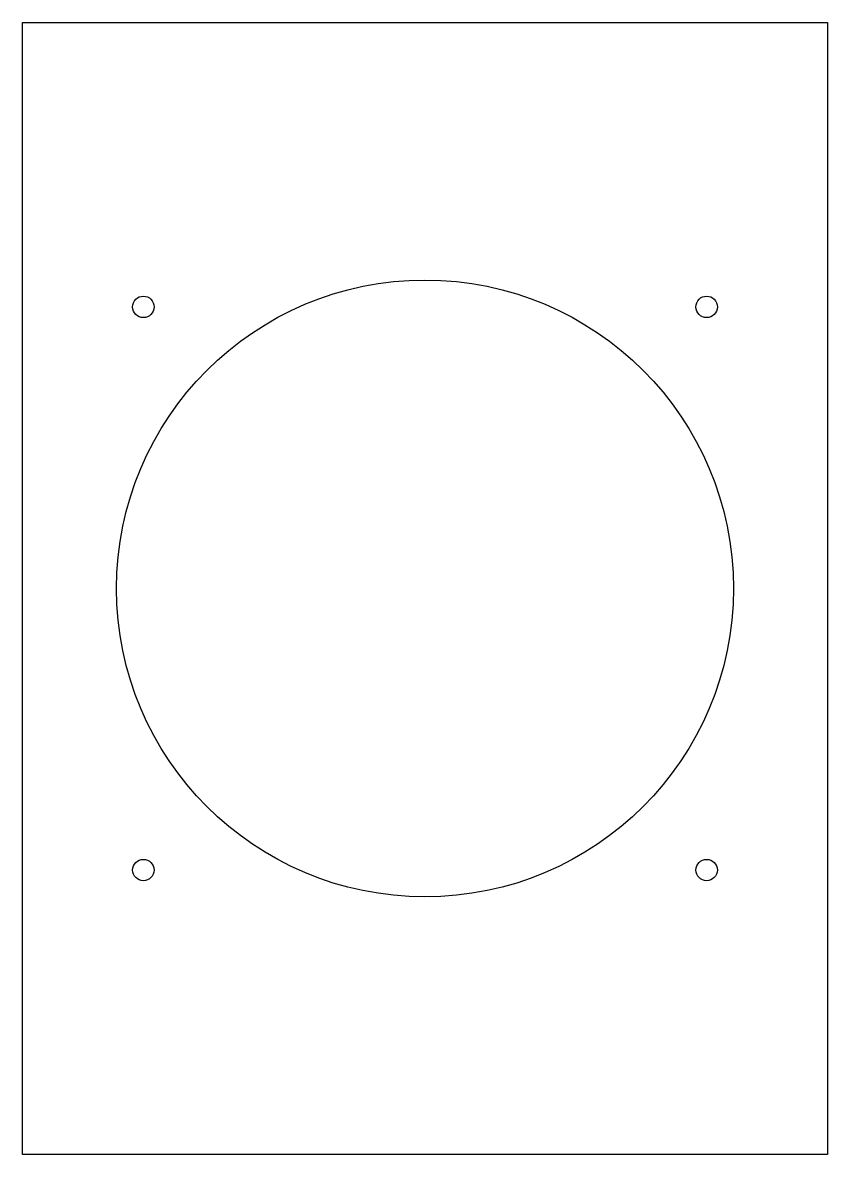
# Model space of a CAD drawing. Header units: millimetres. Extents: x 93 to 243, y 117 to 328.
import ezdxf

# ---------------------------------------------------------------- set-up
doc = ezdxf.new("R2010")
doc.units = ezdxf.units.MM
doc.layers.get('0').update_dxf_attribs({"linetype": 'CONTINUOUS'})

msp = doc.modelspace()

# ---------------------------------------------------------------- linework, layer by layer
msp.add_lwpolyline([(242.5, 328.03), (242.5, 117.03), (92.5, 117.03), (92.5, 328.03)], close=True)
for centre, radius in [((167.5, 222.53), 57.5), ((115, 275.03), 2), ((220, 275.03), 2), ((115, 170.03), 2), ((220, 170.03), 2)]:
    msp.add_circle(centre, radius)

doc.saveas('drawing.dxf')
